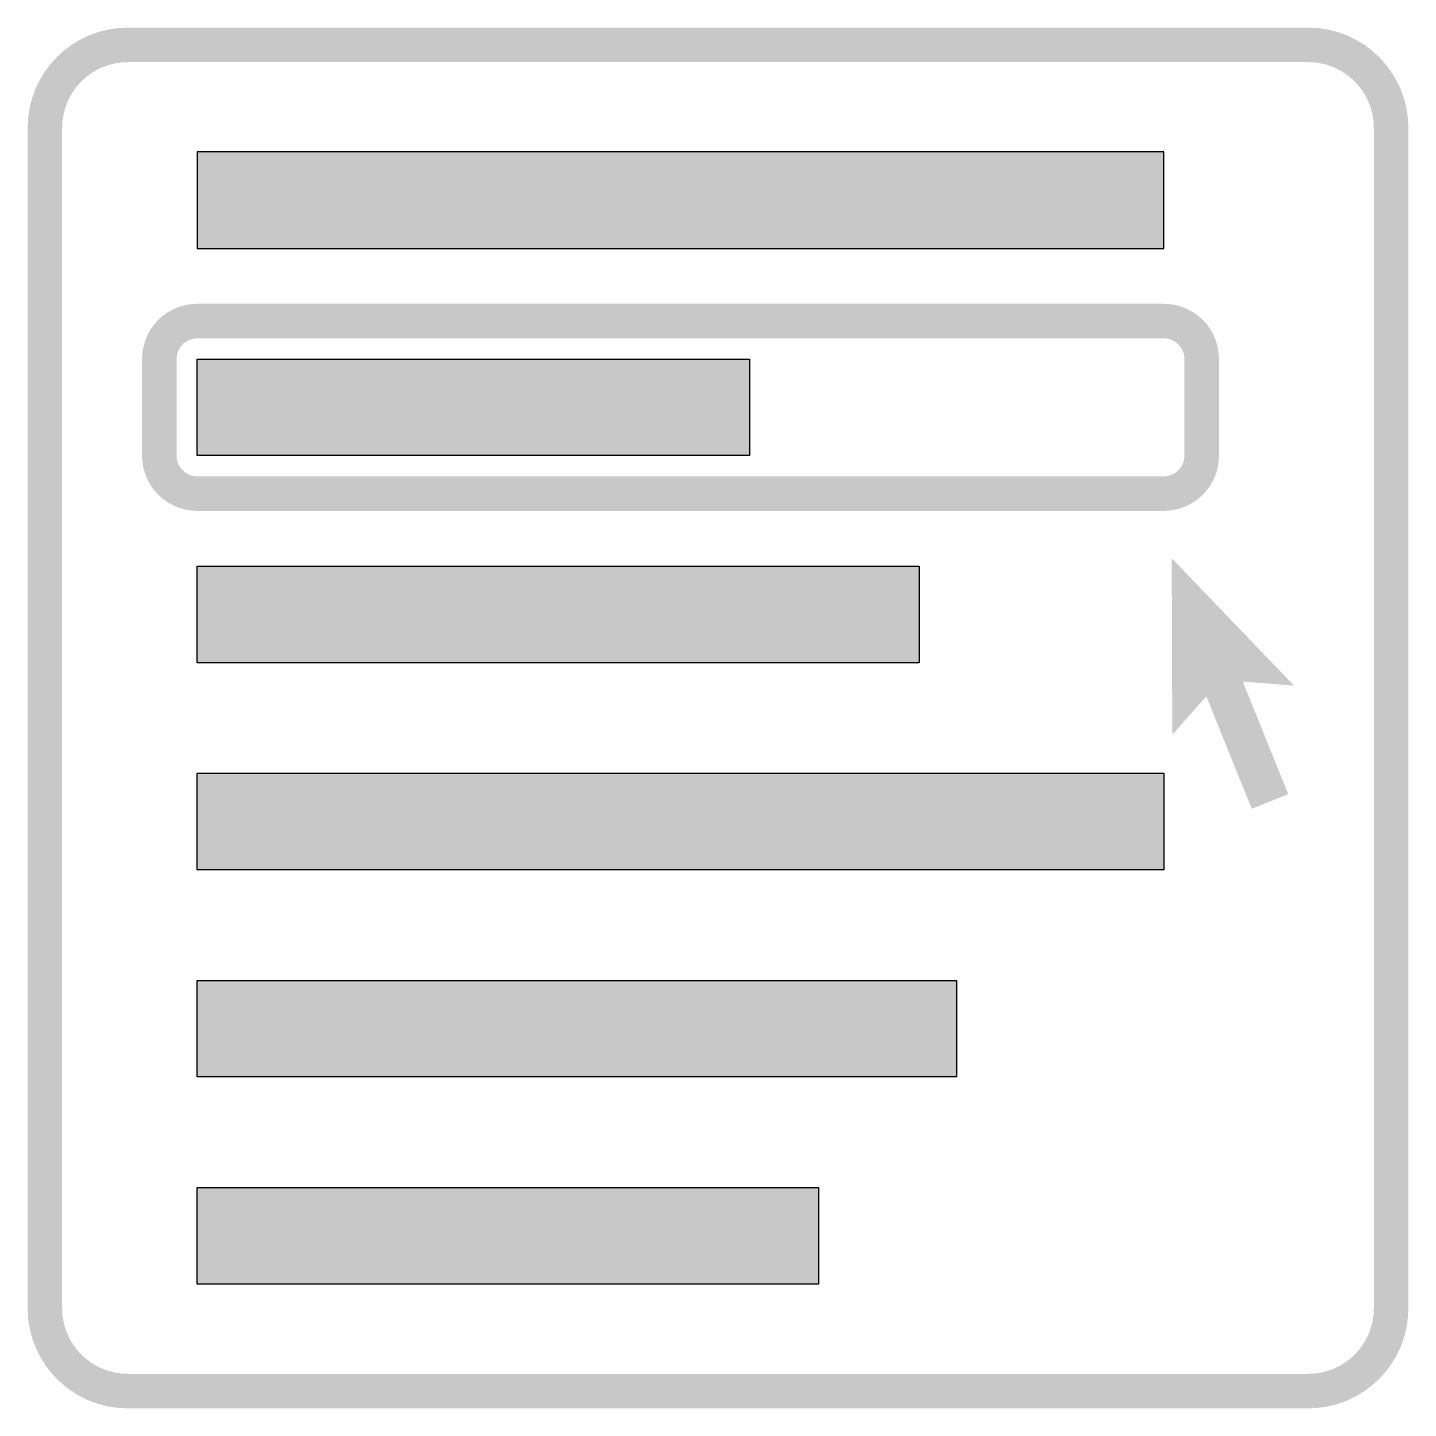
# Model space of a CAD drawing. Header units: millimetres. Extents: x -100 to 100, y -100 to 100.
import ezdxf

# ---------------------------------------------------------------- set-up
doc = ezdxf.new("R2010")
doc.units = ezdxf.units.MM
doc.layers.get('0').update_dxf_attribs({"color": 178, "lineweight": 25, "true_color": 0x000000})

msp = doc.modelspace()

# ---------------------------------------------------------------- hatches: boundary and pattern name
h = msp.add_hatch(color=256)
edge = h.paths.add_edge_path(flags=0)
edge.add_line((100, -85.5), (100, 85.5))
edge.add_arc((85.5, 85.5), 14.5, 0, 90)
edge.add_line((85.5, 100), (-85.5, 100))
edge.add_arc((-85.5, 85.5), 14.5, 90, 180)
edge.add_line((-100, 85.5), (-100, -85.5))
edge.add_arc((-85.5, -85.5), 14.5, 180, 270)
edge.add_line((-85.5, -100), (85.5, -100))
edge.add_arc((85.5, -85.5), 14.5, 270, 360)
edge = h.paths.add_edge_path(flags=0)
edge.add_arc((-85.5, 85.5), 9.5, 90, 180)
edge.add_line((-95, 85.5), (-95, -85.5))
edge.add_arc((-85.5, -85.5), 9.5, 180, 270)
edge.add_line((-85.5, -95), (85.5, -95))
edge.add_arc((85.5, -85.5), 9.5, 270, 360)
edge.add_line((95, -85.5), (95, 85.5))
edge.add_arc((85.5, 85.5), 9.5, 0, 90)
edge.add_line((85.5, 95), (-85.5, 95))
h = msp.add_hatch(color=256)
h.paths.add_polyline_path([(29.12, 8), (-75.43, 8), (-75.43, 22), (29.12, 22)], flags=0)
h.paths.add_polyline_path([(-75.43, 68), (64.57, 68), (64.57, 82), (-75.43, 82)], flags=0)
h.paths.add_polyline_path([(34.57, -38), (34.57, -52), (-75.43, -52), (-75.43, -38)], flags=0)
h.paths.add_polyline_path([(14.57, -82), (-75.43, -82), (-75.43, -68), (14.57, -68)], flags=0)
h.paths.add_polyline_path([(4.57, 52), (4.57, 38), (-75.43, 38), (-75.43, 52)], flags=0)
h.paths.add_polyline_path([(-75.43, -8), (64.57, -8), (64.57, -22), (-75.43, -22)], flags=0)
h = msp.add_hatch(color=256)
edge = h.paths.add_edge_path(flags=0)
edge.add_line((64.57, 30), (-75.43, 30))
edge.add_arc((-75.43, 38), 8, 180, 270, ccw=False)
edge.add_line((-83.43, 38), (-83.43, 52))
edge.add_arc((-75.43, 52), 8, 90, 180, ccw=False)
edge.add_line((-75.43, 60), (64.57, 60))
edge.add_arc((64.57, 52), 8, 0, 90, ccw=False)
edge.add_line((72.57, 52), (72.57, 38))
edge.add_arc((64.57, 38), 8, 270, 360, ccw=False)
edge = h.paths.add_edge_path(flags=0)
edge.add_line((-75.43, 55), (64.57, 55))
edge.add_arc((64.57, 52), 3, 0, 90, ccw=False)
edge.add_line((67.57, 52), (67.57, 38))
edge.add_arc((64.57, 38), 3, 270, 360, ccw=False)
edge.add_line((64.57, 35), (-75.43, 35))
edge.add_arc((-75.43, 38), 3, 180, 270, ccw=False)
edge.add_line((-78.43, 38), (-78.43, 52))
edge.add_arc((-75.43, 52), 3, 90, 180, ccw=False)
msp.add_hatch(color=256).paths.add_polyline_path([(71.09, 2.26), (77.31, -13.15), (82.6, -11.02), (76.01, 5.28), (78.13, 5.11), (83.43, 4.69), (65.72, 23.15), (65.81, -2.43), (69.32, 1.55), (70.73, 3.14)], flags=0)

# ---------------------------------------------------------------- linework, layer by layer
for p, q in [((4.57, 52), (4.57, 38)), ((29.12, 22), (29.12, 8)), ((34.57, -38), (34.57, -52)), ((14.57, -68), (14.57, -82))]:
    msp.add_line(p, q)
at = {"flags": 128}
for points in [[(-75.43, 68), (64.57, 68), (64.57, 82), (-75.43, 82)], [(-75.43, -8), (64.57, -8), (64.57, -22), (-75.43, -22)]]:
    msp.add_lwpolyline(points, close=True, dxfattribs=at)
for points in [[(4.57, 38), (-75.43, 38), (-75.43, 52), (4.57, 52)], [(29.12, 8), (-75.43, 8), (-75.43, 22), (29.12, 22)], [(34.57, -52), (-75.43, -52), (-75.43, -38), (34.57, -38)], [(14.57, -82), (-75.43, -82), (-75.43, -68), (14.57, -68)]]:
    msp.add_lwpolyline(points, dxfattribs=at)

doc.saveas('drawing.dxf')
